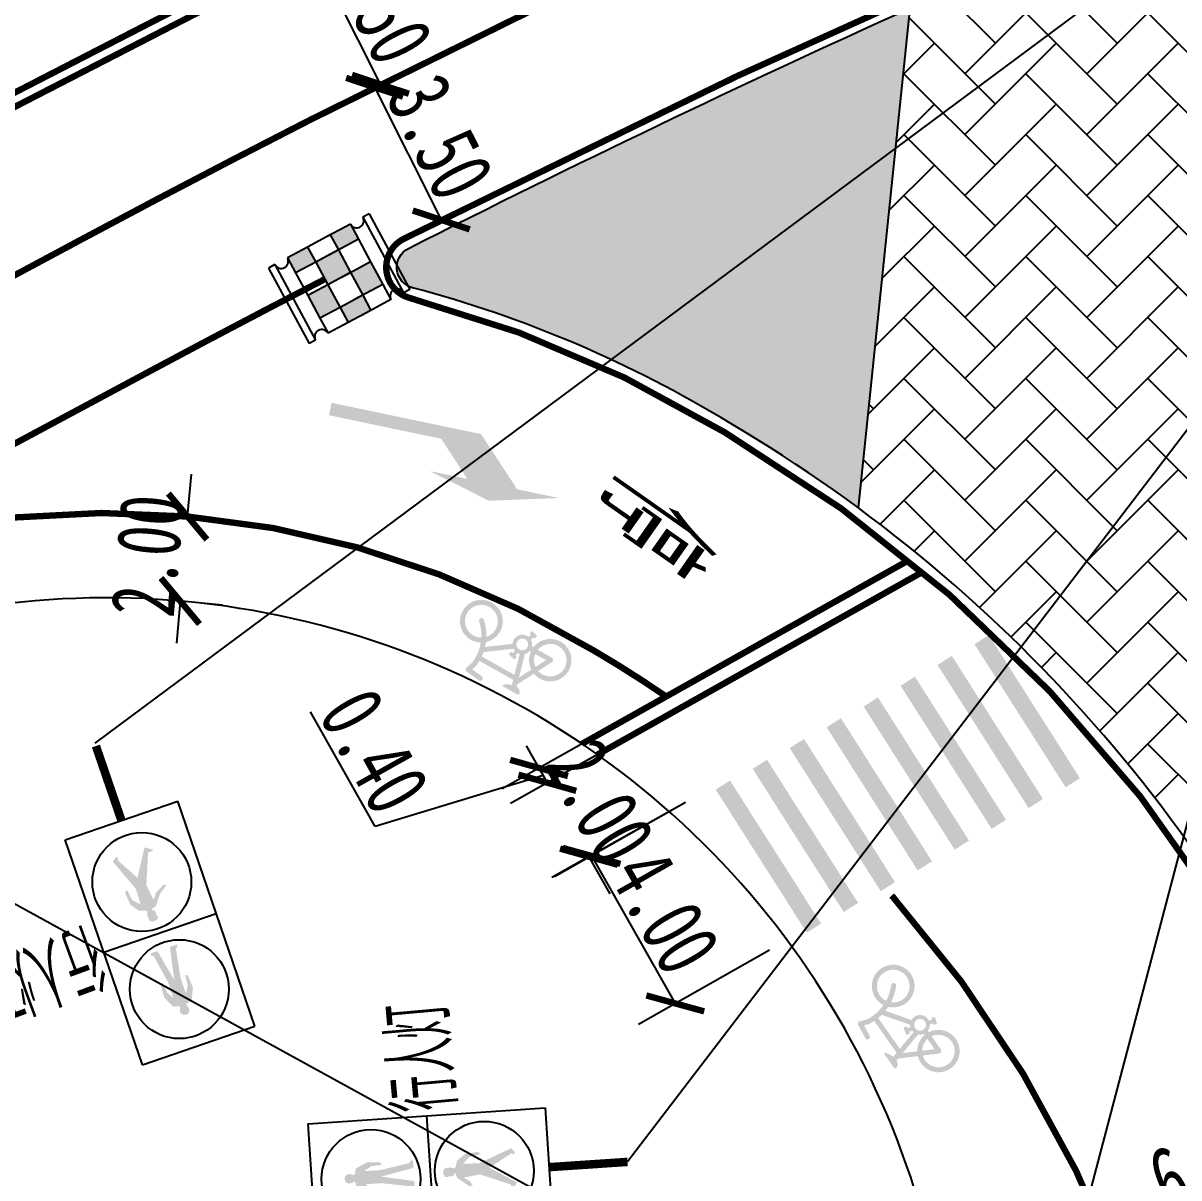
# Model space of a CAD drawing. Extents: x 54765 to 55687, y 61529 to 62330.
# Drawn here: x 55359.39 to 55386.65, y 61796.92 to 61824.15 of the extents above; entities that cross this region are included whole.
import ezdxf

# ---------------------------------------------------------------- set-up
doc = ezdxf.new("R2010")
doc.units = 0
doc.header["$LTSCALE"] = 10
doc.linetypes.add('JTSS01', pattern=[6, 2, -4])
doc.layers.get('0').update_dxf_attribs({"color": 251, "linetype": 'CONTINUOUS', "lineweight": 0})
doc.layers.get('DEFPOINTS').update_dxf_attribs({"linetype": 'CONTINUOUS'})
for name, color, linetype in [('@-交通信号', 7, 'CONTINUOUS'), ('@-交通标志', 7, 'CONTINUOUS'), ('@-设计标注', 7, 'CONTINUOUS'), ('@-路缘石', 7, 'CONTINUOUS'), ('@-路面边线', 7, 'CONTINUOUS'), ('@-隔离岛', 3, 'CONTINUOUS'), ('交通标志', 7, 'CONTINUOUS'), ('红线', 1, 'CONTINUOUS'), ('道路绿化带', 3, 'CONTINUOUS')]:
    doc.layers.add(name, color=color, linetype=linetype)
doc.layers.add('@-道路标线', color=7, linetype='CONTINUOUS', lineweight=0)
doc.styles.add('HT', font='rd.shx', dxfattribs={"bigfont": 'ht.shx'})
doc.styles.get("Standard").update_dxf_attribs({"font": 'simhei.ttf', "width": 0.7, "height": 1.5})
doc.styles.add('STYLE1', font='simhei.ttf', dxfattribs={"width": 0.8})
doc.dimstyles.get("Standard").update_dxf_attribs({"dimtxt": 3, "dimasz": 1, "dimexe": 1, "dimexo": 0.5, "dimgap": 0.1, "dimtad": 1, "dimdsep": 46, "dimtxsty": 'Standard', "dimblk": 'OBLIQUE', "dimcen": 0.09, "dimadec": 0, "dimazin": 1, "dimtfac": 1, "dimtofl": 0, "dimtmove": 0, "dimatfit": 2, "dimfxl": 1, "dimtolj": 1, "dimtzin": 0, "dimarcsym": 0})

# ---------------------------------------------------------------- blocks, each defined once
blk = doc.blocks.new('*U13')
at = {"layer": '@-路面边线'}
h = blk.add_hatch(color=256, dxfattribs=at)
h.dxf.hatch_style = 1
h.paths.add_polyline_path([(-0.1569768007268357, 4.05783753730379), (0.06249514057225276, 0.06386306731135982), (0.46189258757094, 0.08581026144325016), (0.2424206462718517, 4.07978473143568)])
blk = doc.blocks.new('*U14')
at = {"layer": '@-道路标线', "color": 0, "linetype": 'ByBlock', "lineweight": -2, "transparency": 16777216}
for p, rotation in [((55382.18679198095, 61809.80695228495), 209.3321223970595), ((55381.31499721372, 61809.31708099184), 209.3321223970595), ((55380.44320244648, 61808.82720969872), 209.3321223970595), ((55379.57140767924, 61808.3373384056), 209.3321223970595), ((55378.69961291201, 61807.84746711249), 209.3321223970595), ((55377.82781814477, 61807.35759581937), 209.3321223970595), ((55376.95602337754, 61806.86772452625), 209.3321223970595), ((55376.08422861031, 61806.37785323313), 209.3321223970636)]:
    blk.add_blockref('*U13', p, dxfattribs=dict(at, rotation=rotation))
blk = doc.blocks.new('A$C20262908')
at = {"layer": '@-交通信号'}
h = blk.add_hatch(color=256, dxfattribs=at)
h.paths.add_polyline_path([(1.600634182977955, 6.210089854750548), (1.705974536656867, 6.036182656142044), (1.722252771200146, 5.788063367348513), (1.783296591835095, 5.820603752945316), (1.803644825937225, 6.129735790658742), (1.677487626147921, 6.40226023318246), (1.522953392297494, 6.443348794025952), (1.539121309353504, 6.503948328609113), (1.559469543572049, 6.569028828933368), (1.543190867931115, 6.630041577809607), (1.50249528151471, 6.668258827921817), (1.4451141829486, 6.683922750657076), (1.38773308432428, 6.668258827921817), (1.347037497966083, 6.630041577809607), (1.330758822383359, 6.569028828918817), (1.351107056601904, 6.503948328623665), (1.367274973599705, 6.443348794025952), (1.212740739749278, 6.402260233167907), (1.086583539901766, 6.12973579064419), (1.106931774120311, 5.820603752959868), (1.167975594697054, 5.788063367348513), (1.184253829240333, 6.036182656156597), (1.289594182861037, 6.210089854750548), (1.289594182919245, 5.821289854720817), (1.167975594697054, 5.121449854748789), (1.123162375413812, 5.111061243893344), (1.111001332639715, 5.043705771851818), (1.289594182861037, 5.043689854719559), (1.445114183006808, 5.821289854735367), (1.600634182977955, 5.043689854734112), (1.77922703308286, 5.043705771851818), (1.767065990541594, 5.111061243893344), (1.722252771200146, 5.121449854734237), (1.600634182977955, 5.821289854735367)])
h.paths.add_polyline_path([(1.34106393100228, 3.490382939213303), (1.054025306541007, 2.77457599552872), (0.9442910053185188, 2.772835227675385), (0.9251309569808654, 2.74149842619954), (1.09574236231856, 2.633318344771395), (1.483963789942207, 3.257059906376525), (1.792364179098511, 2.70947301101114), (1.763338306744116, 2.676835374310029), (1.766966816445345, 2.651450395249411), (1.810505404311696, 2.633318344756844), (1.908468109148088, 2.713099204396712), (1.603695788711774, 3.492776020968448), (1.618208945437799, 3.873548539457258), (1.770594885165337, 3.713986820206627), (1.810498788719995, 3.449985530372941), (1.875968094391281, 3.490115837266785), (1.846787854970898, 3.801020337486988), (1.705286562268156, 4.004099086261704), (1.534759397211018, 4.062121431095873), (1.527502818906214, 4.105638460605405, 0.2072279350689316), (1.536862318520434, 4.304035340261178, 0.0711061981058181), (1.521611607924568, 4.326142171543324, 0.0975891202728249), (1.505733524973038, 4.337728110942406, 0.0222332267681968), (1.486810258298645, 4.345536458946297, 0.0407986121601978), (1.476032406731974, 4.34846528415801, 0.0459787038497324), (1.447806362877599, 4.351066376824745, 0.0363583218134128), (1.41208339674631, 4.34846528415801, 0.02830864803348), (1.392890011018607, 4.344535183176049, 0.0246906909628924), (1.371488369477446, 4.337728110942406, 0.079384576499933), (1.346410269907209, 4.323510421760147, 0.1243502617140169), (1.335183425340801, 4.308716938496218, 0.0811445592898371), (1.330410815717186, 4.289198379570733, 0.0695555518301039), (1.331837628094945, 4.265841116182854, 0.0047304574096672), (1.333952440822031, 4.255887759267353, 0.0090106909384495), (1.335205918760038, 4.250694593662045, 0.057141586892112), (1.34128549468005, 4.234974404491366, -0.0682413411958788), (1.34609056584304, 4.221683421244961, -0.1243534000053011), (1.345359178900252, 4.201817645167466, 0.0894556629479959), (1.34246246080147, 4.174540697888004, 0.0148189027599731), (1.344483915891031, 4.154845142227713, -0.0224194918720017), (1.346325109654571, 4.133755183167521, 0.0428473774026392), (1.34609056584304, 4.123770511127077, 0.1828745618122536), (1.348471540142782, 4.118494326496147, 0.101618928131842), (1.356975653790867, 4.112891118275002, 0.0299215739039949), (1.400514241773635, 4.103438784644822), (1.400514241773635, 4.058495237710302), (1.29235360311577, 4.032564406326854), (1.221502177009823, 3.939619158991262), (1.110796685970854, 3.793562070917686), (1.070942621037829, 3.758154267357893), (0.8960283421329219, 3.647504982844112), (0.9491668014670722, 3.607671034536907), (1.139280950243119, 3.706733891638577), (1.186076243582647, 3.731598482423577), (1.292353603173977, 3.875442362681496)])
for p, q in [((-5.97242033109e-05, 7.46323644767108), (-5.97242033109e-05, 1.854004647713735)), ((2.804556175717151, 7.46323644767108), (-5.97242033109e-05, 7.46323644767108)), ((2.804556175717151, 7.46323644767108), (2.804556175717151, 1.854004647713735)), ((2.804556175775359, 4.658620547692406), (-5.97242615186e-05, 4.658620547721512)), ((2.804556175717151, 1.854004647713735), (-5.97242033109e-05, 1.854004647713735))]:
    blk.add_line(p, q, dxfattribs=at)
at = {"layer": '@-交通信号', "const_width": 0.2, "flags": 128}
blk.add_lwpolyline([(1.402248225756919, 1.854004647713735), (1.402248225756919, 0)], dxfattribs=at)
at = {"layer": '@-交通信号', "color": 1}
blk.add_circle((1.402248225698712, 6.060928497652638), 1.166399999991831, dxfattribs=at)
at = {"layer": '@-交通信号', "color": 3}
blk.add_circle((1.418040356831625, 3.383721678357686), 1.166399999991831, dxfattribs=at)
blk = doc.blocks.new('人行灯')
at = {"layer": '@-交通信号', "rotation": 335.5426217795846}
blk.add_blockref('A$C20262908', (502933.8473118571, 73806.93248637827), dxfattribs=at)
at = {"layer": '@-交通信号', "style": 'HT', "width": 0.6}
blk.add_text('行人灯', height=1.499999999999999, rotation=336.8116892374417, dxfattribs=at).set_placement((502938.1296336069, 73809.25216818527))
blk = doc.blocks.new('A$C348E0356')
at = {"layer": '交通标志', "lineweight": 15}
h = blk.add_hatch(color=1, dxfattribs=at)
h.paths.add_polyline_path([(3.003229652764275, 1.581825583154568), (2.699315253586973, 2.053429645515278), (2.345612207427619, 1.825493846656171), (2.649526606546714, 1.35388978429546)])
h.paths.add_polyline_path([(1.699794109328649, 2.827652479812969), (2.00370850827312, 2.356048417277634), (2.357411554490681, 2.58398421613674), (2.053497155546209, 3.055588278657522)])
h.paths.add_polyline_path([(2.00370850827312, 2.356048417277634), (1.473153939063194, 2.014144718996249), (1.815057638159487, 1.483590148374786), (2.345612207427619, 1.825493846656171), (2.212649657740256, 2.031820624353712)])
h.paths.add_polyline_path([(2.11897203727858, 1.011986086014075), (1.815057638159487, 1.483590148374786), (1.284503068891353, 1.141686450093402), (1.588417468068655, 0.6700823877326914)])
h.paths.add_polyline_path([(1.169239540060515, 2.485748781531583), (0.6386849708505907, 2.143845083250199), (0.9425993697950616, 1.672241020714864), (1.473153939063194, 2.014144718996249)])
h.paths.add_polyline_path([(0.9425993697950616, 1.672241020714864), (0.5888963236357087, 1.444305221855755), (0.9308000227320008, 0.9137506512342952), (1.284503068891353, 1.141686450093402), (1.151540519262198, 1.348013227790942)])
at = {"layer": '交通标志', "lineweight": 25}
for p, q in [((1.768577406415715, 3.497717086982446), (6.21755607426e-05, 2.358038092701462)), ((1.863550656125879, 3.350340817545656), (1.768577406415715, 3.497717086982446)), ((1.863550656125879, 3.350340817545656), (0.0950354252709076, 2.210661823264671)), ((2.053497155546209, 3.055588278657522), (1.699794109328649, 2.827652479812969)), ((2.357411554490681, 2.58398421613674), (2.053497155546209, 3.055588278657522)), ((1.699794109328649, 2.827652479812969), (1.169239540060515, 2.485748781531583)), ((2.00370850827312, 2.356048417277634), (1.699794109328649, 2.827652479812969)), ((2.357411554490681, 2.58398421613674), (2.00370850827312, 2.356048417277634)), ((2.699315253586973, 2.053429645515278), (2.357411554490681, 2.58398421613674)), ((0.0950354252709076, 2.210661823264671), (6.21755607426e-05, 2.358038092701462)), ((1.169239540060515, 2.485748781531583), (0.6386849708505907, 2.143845083250199)), ((1.473153939063194, 2.014144718996249), (1.169239540060515, 2.485748781531583)), ((2.00370850827312, 2.356048417277634), (1.473153939063194, 2.014144718996249)), ((2.345612207427619, 1.825493846656171), (2.00370850827312, 2.356048417277634)), ((0.6386849708505907, 2.143845083250199), (0.2849819246330298, 1.91590928439109)), ((0.9425993697950616, 1.672241020714864), (0.6386849708505907, 2.143845083250199)), ((1.473153939063194, 2.014144718996249), (0.9425993697950616, 1.672241020714864)), ((1.815057638159487, 1.483590148374786), (1.473153939063194, 2.014144718996249)), ((2.649526606546714, 1.35388978429546), (2.212649657740256, 2.031820624353712)), ((2.699315253586973, 2.053429645515278), (2.345612207427619, 1.825493846656171)), ((3.003229652764275, 1.581825583154568), (2.566352703957818, 2.259756423212819)), ((0.5888963236357087, 1.444305221855755), (0.2849819246330298, 1.91590928439109)), ((2.345612207427619, 1.825493846656171), (1.815057638159487, 1.483590148374786)), ((0.9425993697950616, 1.672241020714864), (0.5888963236357087, 1.444305221855755)), ((0.9308000227320008, 0.9137506512342952), (0.5888963236357087, 1.444305221855755)), ((1.284503068891353, 1.141686450093402), (0.9425993697950616, 1.672241020714864)), ((1.815057638159487, 1.483590148374786), (1.284503068891353, 1.141686450093402)), ((2.11897203727858, 1.011986086014075), (1.68209508853033, 1.689916926072328)), ((3.003229652764275, 1.581825583154568), (2.649526606546714, 1.35388978429546)), ((1.284503068891353, 1.141686450093402), (0.9308000227320008, 0.9137506512342952)), ((1.588417468068655, 0.6700823877326914), (1.151540519262198, 1.348013227790942)), ((3.193176151951773, 1.287073044106364), (1.424660921038593, 0.1473940498253796)), ((3.288149401603732, 1.139696774669572), (1.519634170748758, 1.7780388589e-05)), ((2.649526606546714, 1.35388978429546), (2.11897203727858, 1.011986086014075)), ((3.288149401603732, 1.139696774669572), (3.193176151951773, 1.287073044106364)), ((1.234714421851094, 0.442146588873584), (0.7978374730446376, 1.120077428931835)), ((2.11897203727858, 1.011986086014075), (1.588417468068655, 0.6700823877326914)), ((1.588417468068655, 0.6700823877326914), (1.234714421851094, 0.442146588873584)), ((1.519634170748758, 1.7780388589e-05), (1.424660921038593, 0.1473940498253796))]:
    blk.add_line(p, q, dxfattribs=at)
for centre, major_axis, ratio, start_param, end_param in [((1.958523905836044, 3.202964548094313), (0.0132628393479032, 0.1748249984116091), 0.9999999976595978, 0.648165981041317, 3.789758634631108), ((0.1900086749810725, 2.06328555382788), (-0.1748249984686601, 0.0132628393522313), 0.999999997006934, 2.218962305269292, 5.360554958859085), ((3.098202902416232, 1.434449313717776), (-0.1748249984686601, 0.0132628393522313), 0.999999997006934, -0.9226303483204992, 2.218962305269292), ((1.329687671561259, 0.2947703194367932), (0.0132628393608787, 0.1748249985826468), 0.9999999959073038, 3.789758633994535, 6.931351287584327)]:
    blk.add_ellipse(centre, major_axis=major_axis, ratio=ratio, start_param=start_param, end_param=end_param, dxfattribs=at)
blk = doc.blocks.new('_ArchTick')
at = {"color": 0, "linetype": 'ByBlock', "lineweight": 70, "const_width": 0.15}
blk.add_lwpolyline([(-0.5, -0.5), (0.5, 0.5)], dxfattribs=at)
blk = doc.blocks.new('*D106')
at = {"layer": '@-设计标注', "color": 0, "lineweight": -2, "transparency": 16777216}
for p, q in [((55390.43079875558, 61797.89608499171), (55390.09776013063, 61798.6611251161)), ((55384.99309255135, 61795.34830783744), (55390.49690196296, 61797.74423592013)), ((55384.92698934398, 61795.50015690902), (55384.59395071903, 61796.26519703341))]:
    blk.add_line(p, q, dxfattribs=at)
at = {"layer": 'DEFPOINTS', "color": 0, "transparency": 16777216}
for p in [(55390.49690196296, 61797.74423592013), (55390.63036967174, 61797.43764039372), (55385.12656026014, 61795.04171231104)]:
    blk.add_point(p, dxfattribs=at)
at = {"layer": '@-设计标注', "color": 0, "lineweight": -2, "transparency": 16777216}
for p, rotation in [((55390.49690196296, 61797.74423592013), 23.52454122954522), ((55384.99309255135, 61795.34830783744), 203.5245412295452)]:
    blk.add_blockref('_ArchTick', p, dxfattribs=dict(at, rotation=rotation))
at = {"layer": '@-设计标注', "color": 0, "transparency": 16777216, "insert": (55387.40236314491, 61797.33335428971), "char_height": 1.5, "attachment_point": 5, "rotation": 23.524541229545218}
blk.add_mtext('\\A1;6.00', dxfattribs=at)
blk = doc.blocks.new('*D107')
at = {"layer": '@-设计标注', "color": 0, "lineweight": -2, "transparency": 16777216}
for p, q in [((55374.03279771657, 61807.51924904409), (55370.88257873759, 61805.74910553919)), ((55371.75437350483, 61806.2389768323), (55371.26450221171, 61807.11077159954)), ((55375.01254030281, 61805.77565950961), (55371.86232132383, 61804.00551600472)), ((55372.73411609107, 61804.49538729784), (55373.22398738419, 61803.6235925306))]:
    blk.add_line(p, q, dxfattribs=at)
at = {"layer": 'DEFPOINTS', "color": 0, "transparency": 16777216}
for p in [(55374.46869510019, 61807.76418469065), (55371.75437350483, 61806.2389768323), (55375.44843768643, 61806.02059515618)]:
    blk.add_point(p, dxfattribs=at)
at = {"layer": '@-设计标注', "color": 0, "lineweight": -2, "transparency": 16777216}
for p, rotation in [((55371.75437350483, 61806.2389768323), 299.3321223970802), ((55372.73411609107, 61804.49538729784), 119.3321223970802)]:
    blk.add_blockref('_ArchTick', p, dxfattribs=dict(at, rotation=rotation))
at = {"layer": '@-设计标注', "color": 0, "transparency": 16777216, "insert": (55372.99261693522, 61805.78770079309), "char_height": 1.5, "attachment_point": 5, "rotation": 299.33212239708024}
blk.add_mtext('\\A1;2.00', dxfattribs=at)
blk = doc.blocks.new('*D108')
at = {"layer": '@-设计标注', "color": 0, "lineweight": -2, "transparency": 16777216}
for p, q in [((55375.01364843282, 61805.77369779909), (55371.92577240724, 61804.02023120936)), ((55372.79535091446, 61804.51402592357), (55374.77052977128, 61801.03571189468)), ((55376.98882728965, 61802.29538377021), (55373.90095126406, 61800.54191718048))]:
    blk.add_line(p, q, dxfattribs=at)
at = {"layer": 'DEFPOINTS', "color": 0, "transparency": 16777216}
for p in [(55375.44843768644, 61806.02059515619), (55377.42361654327, 61802.54228112732), (55374.77052977128, 61801.03571189468)]:
    blk.add_point(p, dxfattribs=at)
at = {"layer": '@-设计标注', "color": 0, "lineweight": -2, "transparency": 16777216}
for p, rotation in [((55372.79535091446, 61804.51402592357), 119.590303790512), ((55374.77052977128, 61801.03571189468), 299.590303790512)]:
    blk.add_blockref('_ArchTick', p, dxfattribs=dict(at, rotation=rotation))
at = {"layer": '@-设计标注', "color": 0, "transparency": 16777216, "insert": (55374.52940998277, 61803.19875560762), "char_height": 1.5, "attachment_point": 5, "rotation": 299.590303790512}
blk.add_mtext('\\A1;4.00', dxfattribs=at)
blk = doc.blocks.new('*D109')
at = {"layer": '@-设计标注', "color": 0, "lineweight": -2, "transparency": 16777216}
for p, q in [((55367.6901241875, 61805.20938376478), (55366.17042234445, 61807.91390663256)), ((55372.81178153688, 61807.29196989273), (55370.68663022036, 61806.09782344606)), ((55373.00773005413, 61806.94325198584), (55370.88257873761, 61805.74910553917)), ((55371.75437350484, 61806.2389768323), (55371.55842498759, 61806.58769473919)), ((55371.65639924622, 61806.41333578574), (55367.6901241875, 61805.20938376478))]:
    blk.add_line(p, q, dxfattribs=at)
at = {"layer": 'DEFPOINTS', "color": 0, "transparency": 16777216}
for p in [(55373.2476789205, 61807.53690553929), (55373.44362743775, 61807.1881876324), (55371.55842498759, 61806.58769473919)]:
    blk.add_point(p, dxfattribs=at)
at = {"layer": '@-设计标注', "color": 0, "lineweight": -2, "transparency": 16777216}
for p, rotation in [((55371.55842498759, 61806.58769473919), 119.3321223974662), ((55371.75437350484, 61806.2389768323), 299.3321223974662)]:
    blk.add_blockref('_ArchTick', p, dxfattribs=dict(at, rotation=rotation))
at = {"layer": '@-设计标注', "color": 0, "transparency": 16777216, "insert": (55367.67864540325, 61806.9821639267), "char_height": 1.5, "attachment_point": 5, "rotation": 299.3321223974662}
blk.add_mtext('\\A1;0.40', dxfattribs=at)
blk = doc.blocks.new('*D110')
at = {"layer": '@-设计标注', "color": 0, "lineweight": -2, "transparency": 16777216}
for p, q in [((55363.27161938409, 61812.51606858052), (55363.35888359078, 61813.5122537833)), ((55363.76970077039, 61812.4724374596), (55364.26780458686, 61812.42880437383)), ((55363.09709097071, 61810.52369817498), (55363.00982676402, 61809.52751297221)), ((55363.59517235702, 61810.48006705406), (55364.09327617348, 61810.43643396829))]:
    blk.add_line(p, q, dxfattribs=at)
at = {"layer": 'DEFPOINTS', "color": 0, "transparency": 16777216}
for p in [(55363.271608169, 61812.51606956295), (55363.09707975563, 61810.52369915741), (55363.09709097071, 61810.52369817498)]:
    blk.add_point(p, dxfattribs=at)
at = {"layer": '@-设计标注', "color": 0, "lineweight": -2, "transparency": 16777216}
for p, rotation in [((55363.27161938409, 61812.51606858052), 264.9937617056716), ((55363.09709097071, 61810.52369817498), 84.99376170567159)]:
    blk.add_blockref('_ArchTick', p, dxfattribs=dict(at, rotation=rotation))
at = {"layer": '@-设计标注', "color": 0, "transparency": 16777216, "insert": (55362.32920293591, 61811.59479332598), "char_height": 1.5, "attachment_point": 5, "rotation": 84.99376170567159}
blk.add_mtext('\\A1;2.00', dxfattribs=at)
blk = doc.blocks.new('*D111')
at = {"layer": '@-设计标注', "color": 0, "lineweight": -2, "transparency": 16777216}
for p, q in [((55367.23258630963, 61822.4127106623), (55366.78581945137, 61822.18821261247)), ((55367.67935316786, 61822.63720871212), (55369.25083951662, 61819.50984070441)), ((55369.69760637487, 61819.73433875423), (55370.14437323311, 61819.95883680405))]:
    blk.add_line(p, q, dxfattribs=at)
at = {"layer": 'DEFPOINTS', "color": 0, "transparency": 16777216}
for p in [(55367.67935316787, 61822.63720871213), (55369.25083951662, 61819.50984070441), (55369.25083951662, 61819.50984070441)]:
    blk.add_point(p, dxfattribs=at)
at = {"layer": '@-设计标注', "color": 0, "lineweight": -2, "transparency": 16777216}
for p, rotation in [((55367.67935316786, 61822.63720871212), 116.6792929709854), ((55369.25083951662, 61819.50984070441), 296.6792929709854)]:
    blk.add_blockref('_ArchTick', p, dxfattribs=dict(at, rotation=rotation))
at = {"layer": '@-设计标注', "color": 0, "transparency": 16777216, "insert": (55369.23212977977, 61821.45895506796), "char_height": 1.5, "attachment_point": 5, "rotation": 296.6792929709854}
blk.add_mtext('\\A1;3.50', dxfattribs=at)
blk = doc.blocks.new('*D112')
at = {"layer": '@-设计标注', "color": 0, "lineweight": -2, "transparency": 16777216}
for p, q in [((55366.55463367736, 61825.98907476965), (55367.1406814303, 61826.28356075313)), ((55367.81863406258, 61822.70719664579), (55366.24714771382, 61825.83456465349)), ((55368.12612002611, 61822.86170676195), (55368.71216777906, 61823.15619274543))]:
    blk.add_line(p, q, dxfattribs=at)
at = {"layer": 'DEFPOINTS', "color": 0, "transparency": 16777216}
for p in [(55366.1078668191, 61825.76457671981), (55366.24714771382, 61825.83456465349), (55367.67935316786, 61822.63720871211)]:
    blk.add_point(p, dxfattribs=at)
at = {"layer": '@-设计标注', "color": 0, "lineweight": -2, "transparency": 16777216}
for p, rotation in [((55366.24714771382, 61825.83456465349), 116.6792929709859), ((55367.81863406258, 61822.70719664579), 296.6792929709859)]:
    blk.add_blockref('_ArchTick', p, dxfattribs=dict(at, rotation=rotation))
at = {"layer": '@-设计标注', "color": 0, "transparency": 16777216, "insert": (55367.79992432572, 61824.65631100934), "char_height": 1.5, "attachment_point": 5, "rotation": 296.6792929709859}
blk.add_mtext('\\A1;3.50', dxfattribs=at)

msp = doc.modelspace()

# ---------------------------------------------------------------- hatches: boundary and pattern name
at = {"layer": '@-道路标线', "linetype": 'Continuous'}
msp.add_hatch(color=7, dxfattribs=at).paths.add_polyline_path([(55366.63686917567, 61815.05072805924), (55366.60612358341, 61814.90391280883), (55369.2487975528, 61814.35049227538), (55369.86783558482, 61813.40350130525), (55368.98694428067, 61813.5879748188), (55370.37310824542, 61812.88901170649), (55372.02112549992, 61812.95256605484), (55371.04235736771, 61813.1575366255), (55370.19118005258, 61814.45964921545), (55366.66761474698, 61815.19754325911)])
at = {"layer": '@-道路标线'}
h = msp.add_hatch(color=7, dxfattribs=at)
edge = h.paths.add_edge_path()
edge.add_line((55371.04359065381, 61808.55858740126), (55371.02945040106, 61808.50195206633))
edge.add_ellipse((55370.80802589411, 61808.10263720756), major_axis=(-0.3558846991995711, -0.2860521471280505), ratio=0.9999805706952836, start_angle=200.1195756284293, end_angle=202.1999952957983, ccw=False)
edge.add_ellipse((55370.95347643308, 61808.37348126556), major_axis=(-0.09418005173904274, 0.1171717804612227), ratio=0.9999999506772708, start_angle=219.8589830386828, end_angle=284.2785924977287, ccw=False)
edge.add_ellipse((55371.06195624645, 61808.36180007734), major_axis=(-0.02683342123298159, 0.03338413691305108), ratio=0.9999998303205472, start_angle=113.18325781182659, end_angle=206.501347011118, ccw=False)
edge.add_line((55371.0418314689, 61808.32399100284), (55370.6959845492, 61808.51771006359))
edge.add_ellipse((55370.73746740762, 61808.51388668863), major_axis=(-0.02609869495011591, 0.03247004539233744), ratio=0.9999998508462595, start_angle=310.81329457208363, end_angle=405.9425271505703, ccw=False)
edge.add_ellipse((55370.80802589411, 61808.10263720756), major_axis=(-0.2860531071772222, 0.3558858936209875), ratio=0.999999995276094, start_angle=307.0992444217952, end_angle=329.14455822133897, ccw=False)
edge.add_line((55370.91933108903, 61808.54546034052), (55370.94942514477, 61808.66599473132))
edge.add_line((55370.9494251443, 61808.66599473164), (55370.15004482128, 61809.11375122269))
edge.add_ellipse((55369.13684486107, 61809.71614321093), major_axis=(-0.9187534568416947, -0.7384734426683159), ratio=0.9999997747193812, start_angle=102.93400800517048, end_angle=110.4751074252666, ccw=False)
edge.add_line((55370.06222528852, 61808.98599163069), (55369.97888772187, 61808.91535920044))
edge.add_line((55369.9788877211, 61808.91535920095), (55370.20556877414, 61808.74988788528))
edge.add_ellipse((55370.17096558944, 61808.70248458347), major_axis=(-0.04574435950367307, -0.03676829120345304), ratio=0.9999999969862579, start_angle=15.0799806736444, end_angle=195.0799806736443, ccw=False)
edge.add_line((55370.13636240347, 61808.65508128137), (55369.85434690344, 61808.86094531109))
edge.add_ellipse((55369.88405789572, 61808.9119197859), major_axis=(-0.04598732612416977, -0.03696358232900537), ratio=0.9999999565071804, start_angle=-94.40099306387123, end_angle=20.972252427922285, ccw=False)
edge.add_line((55369.85073220408, 61808.9606079627), (55369.9771235458, 61809.06773045891))
edge.add_ellipse((55369.13684486107, 61809.71614321093), major_axis=(-0.6649366793859164, 0.8272645128025802), ratio=0.9999999809832021, start_angle=193.5523853715453, end_angle=221.8935450160579)
edge.add_ellipse((55370.19739985676, 61810.04835441486), major_axis=(-0.3158616512539637, 0.3929714559872767), ratio=0.9999999808311439, start_angle=-98.18991527179861, end_angle=139.7104712913849, ccw=False)
edge.add_ellipse((55370.19739985676, 61810.04835441486), major_axis=(-0.3158616503302697, 0.3929714548380852), ratio=0.9999999833191034, start_angle=153.487581228541, end_angle=261.8100847081013, ccw=False)
edge.add_ellipse((55369.13684486107, 61809.71614321093), major_axis=(-0.7384733098114511, 0.9187532915511143), ratio=0.9999999987140331, start_angle=217.7231741279261, end_angle=223.3859971820988, ccw=False)
edge.add_line((55370.28309600131, 61809.44126399803), (55370.93256529224, 61809.5141233465))
edge.add_ellipse((55371.16332959791, 61809.49989866049), major_axis=(-0.1448456449660096, 0.1802061243260682), ratio=0.9999999485642296, start_angle=280.9424230675123, end_angle=407.6811191826454, ccw=False)
edge.add_line((55371.31276432685, 61809.67631794559), (55371.36405780024, 61809.72794646656))
edge.add_line((55371.36405779839, 61809.72794646777), (55371.33380684805, 61809.76016840407))
edge.add_line((55371.3338068482, 61809.76016840285), (55371.39627877359, 61809.8188189779))
edge.add_line((55371.39627877407, 61809.81881897757), (55371.51342524475, 61809.6940398932))
edge.add_line((55371.51342524475, 61809.69403989319), (55371.45095332008, 61809.63538931879))
edge.add_line((55371.45095331987, 61809.63538931894), (55371.42274389861, 61809.66543670616))
edge.add_line((55371.42274389974, 61809.66543670766), (55371.36699671789, 61809.60932538983))
edge.add_ellipse((55371.16332959791, 61809.49989866049), major_axis=(-0.1802061171489919, -0.1448456391972364), ratio=0.9999998710940378, start_angle=156.077858777343, end_angle=169.4568067655877, ccw=False)
edge.add_line((55371.3867896877, 61809.55922902809), (55371.39271026695, 61809.5288644069))
edge.add_ellipse((55371.16332959791, 61809.49989866049), major_axis=(-0.1448456434823129, 0.1802061224801635), ratio=0.99999997824153, start_angle=219.2364363992578, end_angle=238.4055656186149, ccw=False)
edge.add_line((55371.38950302359, 61809.45193942988), (55371.42416911587, 61809.43252192854))
edge.add_ellipse((55371.8228360991, 61809.12957507215), major_axis=(-0.390269933530666, -0.313690228034684), ratio=0.999999957172602, start_angle=251.5529690226818, end_angle=283.97727336007733, ccw=False)
edge.add_line((55371.64875661912, 61809.59905190254), (55371.76895416411, 61809.62737913648))
edge.add_ellipse((55371.8228360991, 61809.12957507215), major_axis=(-0.3136902145267484, 0.3902699167251015), ratio=0.9999999765459381, start_angle=90.72597712170881, end_angle=327.3860601384187, ccw=False)
edge.add_line((55371.43657208521, 61808.81096518836), (55371.04359065156, 61808.55858739828))
edge = h.paths.add_edge_path(flags=16)
edge.add_line((55370.97889433596, 61808.78402639387), (55371.10197263964, 61809.27698650419))
edge.add_ellipse((55371.16332959791, 61809.49989866049), major_axis=(-0.1448458467244795, 0.1802063753388751), ratio=0.9999989921065656, start_angle=113.33312174311399, end_angle=125.81877227170509, ccw=False)
edge.add_line((55371.05523118415, 61809.29552342348), (55370.99930032023, 61809.23922722487))
edge.add_line((55370.9993003194, 61809.23922722317), (55371.03449541357, 61809.20656012687))
edge.add_line((55371.03449541298, 61809.20656012726), (55370.97620161053, 61809.14375516013))
edge.add_line((55370.97620161121, 61809.14375515968), (55370.84083527825, 61809.26939837536))
edge.add_line((55370.84083527805, 61809.26939837547), (55370.89912908185, 61809.33220334507))
edge.add_line((55370.89912908208, 61809.33220334604), (55370.93645907445, 61809.29755470039))
edge.add_line((55370.93645907445, 61809.29755470039), (55370.9878869571, 61809.34931850849))
edge.add_ellipse((55371.16332959791, 61809.49989866049), major_axis=(-0.1802061169775684, -0.1448456390594502), ratio=0.9999996316774112, start_angle=-12.801403836924408, end_angle=1.8475263374838278, ccw=False)
edge.add_line((55370.95550890938, 61809.39858199886), (55370.24670062215, 61809.31906582317))
edge.add_ellipse((55369.13684486107, 61809.71614321093), major_axis=(-0.7384732546162399, 0.9187532228813585), ratio=0.9999999651228509, start_angle=206.1845881327514, end_angle=211.5225778991242, ccw=False)
edge.add_line((55370.20494702031, 61809.21753711156), (55370.97889433722, 61808.78402639303))
edge = h.paths.add_edge_path(flags=16)
edge.add_line((55371.08363755292, 61808.7189854889), (55371.37481836134, 61808.90598559494))
edge.add_ellipse((55371.8228360991, 61809.12957507215), major_axis=(-0.3136902165228322, 0.3902699192084793), ratio=0.9999999682488206, start_angle=387.44292668244736, end_angle=437.7305866839091, ccw=False)
edge.add_line((55371.36458366029, 61809.33135927658), (55371.33672393472, 61809.34696432688))
edge.add_ellipse((55371.16332959791, 61809.49989866049), major_axis=(-0.1802061418717426, -0.1448456590688297), ratio=0.9999998818253548, start_angle=66.12125378608778, end_angle=99.79606636223912, ccw=False)
edge.add_line((55371.22282917355, 61809.27648356002), (55371.08363755253, 61808.71898548915))
edge = h.paths.add_edge_path(flags=16)
edge.add_line((55371.30216279259, 61809.51743024981), (55371.2985793491, 61809.53580850988))
edge.add_ellipse((55371.16332959791, 61809.49989866049), major_axis=(-0.1376515281625305, -0.02518074589025377), ratio=0.9999982862807512, start_angle=184.5028513073123, end_angle=536.8305418411982)
edge = h.paths.add_edge_path(flags=16)
edge.add_ellipse((55370.19739985676, 61810.04835441486), major_axis=(-0.2423250677951399, 0.3014827356712133), ratio=0.9999999827594351, start_angle=158.9141864051265, end_angle=261.729474163011)
edge.add_ellipse((55370.19739985676, 61810.04835441486), major_axis=(-0.2423250705332324, 0.3014827390777431), ratio=0.9999999726421697, start_angle=261.7294742455286, end_angle=501.1211886144014)
edge.add_ellipse((55369.13684486107, 61809.71614321093), major_axis=(-0.6649366827118683, 0.8272645169404816), ratio=0.9999999693913519, start_angle=228.2603932092995, end_angle=249.2839976678984)
edge.add_ellipse((55370.20176387322, 61810.06324839439), major_axis=(-0.03676934182046011, 0.04574566660282023), ratio=0.9999984609880854, start_angle=249.7117148502653, end_angle=428.8563375229205, ccw=False)
edge.add_ellipse((55369.13684486107, 61809.71614321093), major_axis=(-0.7384732684936277, 0.918753240146568), ratio=0.9999999672635289, start_angle=229.4454243372494, end_angle=249.28399770017649, ccw=False)
edge = h.paths.add_edge_path(flags=16)
edge.add_line((55371.47434198963, 61808.96990096755), (55371.7238378102, 61809.13013043193))
edge.add_line((55371.72383781022, 61809.13013043191), (55371.46760946531, 61809.27365147929))
edge.add_ellipse((55371.8228360991, 61809.12957507215), major_axis=(-0.2401536307654022, 0.2987811960326622), ratio=0.9999999719880538, start_angle=29.13147224983823, end_angle=75.82490958884358)
edge = h.paths.add_edge_path(flags=16)
edge.add_ellipse((55371.8228360991, 61809.12957507215), major_axis=(-0.2401536345845112, 0.2987812007841126), ratio=0.9999999542659418, start_angle=92.82568757028405, end_angle=327.3860593604895)
edge.add_line((55371.78158539569, 61809.51068181411), (55371.68956506431, 61809.48899515885))
edge.add_ellipse((55371.8228360991, 61809.12957507215), major_axis=(-0.2401536335452293, 0.2987811994911154), ratio=0.9999999059556514, start_angle=341.5529669549778, end_angle=371.5106501264239)
edge.add_line((55371.52789071731, 61809.37442440286), (55371.84779624877, 61809.19523588062))
edge.add_ellipse((55371.82070817921, 61809.13545945322), major_axis=(-0.05115216977828124, -0.04111496793271957), ratio=0.9999999181052606, start_angle=79.8263932664151, end_angle=206.8305000872452, ccw=False)
edge.add_line((55371.85214161903, 61809.07784935717), (55371.53625717883, 61808.87498425938))
h = msp.add_hatch(color=7, dxfattribs=at)
edge = h.paths.add_edge_path()
edge.add_line((55380.02562346261, 61799.73593386644), (55379.98832056441, 61799.69103395891))
edge.add_ellipse((55379.61562755673, 61799.4272516799), major_axis=(-0.4447309721641222, -0.1034123416178729), ratio=0.9999805706952836, start_angle=200.1195756284293, end_angle=202.1999952957983, ccw=False)
edge.add_ellipse((55379.86414776782, 61799.60822147768), major_axis=(-0.03404756713700531, 0.1464236027902361), ratio=0.9999999506772708, start_angle=219.8589830386828, end_angle=284.2785924977287, ccw=False)
edge.add_ellipse((55379.95682948159, 61799.55065047804), major_axis=(-0.009700703005313165, 0.04171845459384463), ratio=0.9999998303205472, start_angle=113.18325781182659, end_angle=206.501347011118, ccw=False)
edge.add_line((55379.92229868612, 61799.52530966213), (55379.69467933264, 61799.8498502548))
edge.add_ellipse((55379.73040005784, 61799.82841487447), major_axis=(-0.00943508792036392, 0.04057616100390304), ratio=0.9999998508462595, start_angle=310.81329457208363, end_angle=405.9425271505703, ccw=False)
edge.add_ellipse((55379.61562755673, 61799.4272516799), major_axis=(-0.1034126886907192, 0.4447324647716968), ratio=0.999999995276094, start_angle=307.0992444217952, end_angle=329.14455822133897, ccw=False)
edge.add_line((55379.90796430469, 61799.77799431958), (55379.98735435813, 61799.8735527361))
edge.add_line((55379.98735435784, 61799.87355273659), (55379.46124172569, 61800.62368624098))
edge.add_ellipse((55378.80952546004, 61801.60588590294), major_axis=(-1.148119373941456, -0.2669697420406249), ratio=0.9999997747193812, start_angle=102.93400800517048, end_angle=110.4751074252666, ccw=False)
edge.add_line((55379.32670371549, 61800.54665178448), (55379.22097913308, 61800.51914900478))
edge.add_line((55379.2209791326, 61800.51914900559), (55379.35347249485, 61800.27174131557))
edge.add_ellipse((55379.30173486213, 61800.24403444321), major_axis=(-0.0571643948696015, -0.0132923144566883), ratio=0.9999999969862579, start_angle=15.0799806736444, end_angle=195.0799806736443, ccw=False)
edge.add_line((55379.24999722815, 61800.21632757116), (55379.08516129835, 61800.5241292236))
edge.add_ellipse((55379.13403948106, 61800.55717560611), major_axis=(-0.0574680178732877, -0.01336291526424497), ratio=0.9999999565071804, start_angle=-94.40099306387123, end_angle=20.972252427922285, ccw=False)
edge.add_line((55379.12512585326, 61800.61549959365), (55379.28546977253, 61800.65721083928))
edge.add_ellipse((55378.80952546004, 61801.60588590294), major_axis=(-0.2403850477379177, 1.03379030299152), ratio=0.9999999809832021, start_angle=193.5523853715453, end_angle=221.8935450160579)
edge.add_ellipse((55379.90922997705, 61801.44528964462), major_axis=(-0.1141889453073687, 0.4910764021241822), ratio=0.9999999808311439, start_angle=-98.18991527179861, end_angle=139.7104712913849, ccw=False)
edge.add_ellipse((55379.90922997705, 61801.44528964462), major_axis=(-0.114188944973439, 0.4910764006880963), ratio=0.9999999833191034, start_angle=153.487581228541, end_angle=261.8100847081013, ccw=False)
edge.add_ellipse((55378.80952546004, 61801.60588590294), major_axis=(-0.2669696940107826, 1.148119167386241), ratio=0.9999999987140331, start_angle=217.7231741279261, end_angle=223.3859971820988, ccw=False)
edge.add_line((55379.7231653379, 61800.86109570981), (55380.33997843293, 61800.64508540839))
edge.add_ellipse((55380.54174363263, 61800.53219027715), major_axis=(-0.05236397443428689, 0.2251944099920932), ratio=0.9999999485642296, start_angle=280.9424230675123, end_angle=407.6811191826454, ccw=False)
edge.add_line((55380.75290378494, 61800.62634914526), (55380.82151288047, 61800.65062498921))
edge.add_line((55380.82151287933, 61800.6506249911), (55380.80822873034, 61800.69277833689))
edge.add_line((55380.80822872995, 61800.69277833574), (55380.88995568267, 61800.71853365781))
edge.add_line((55380.88995568297, 61800.71853365729), (55380.94139840634, 61800.55529529874))
edge.add_line((55380.94139840634, 61800.55529529875), (55380.85967145455, 61800.52953997696))
edge.add_line((55380.85967145443, 61800.52953997717), (55380.84728380319, 61800.56884853888))
edge.add_line((55380.84728380484, 61800.56884853974), (55380.77271752177, 61800.54246487619))
edge.add_ellipse((55380.54174363263, 61800.53219027715), major_axis=(-0.2251944010232668, -0.05236397234878481), ratio=0.9999998710940378, start_angle=156.077858777343, end_angle=169.4568067655877, ccw=False)
edge.add_line((55380.76882655657, 61800.48874088246), (55380.76099288485, 61800.45881268394))
edge.add_ellipse((55380.54174363263, 61800.53219027715), major_axis=(-0.05236397389790732, 0.2251944076853603), ratio=0.99999997824153, start_angle=219.2364363992578, end_angle=238.4055656186149, ccw=False)
edge.add_line((55380.72474216271, 61800.39088902355), (55380.74755767149, 61800.35835857824))
edge.add_ellipse((55380.97540160493, 61799.91248942332), major_axis=(-0.4877004471838493, -0.1134039417267149), ratio=0.999999957172602, start_angle=251.5529690226818, end_angle=283.97727336007733, ccw=False)
edge.add_line((55381.02214673507, 61800.41101429978), (55381.14273774256, 61800.38441183903))
edge.add_ellipse((55380.97540160493, 61799.91248942332), major_axis=(-0.1134039368433845, 0.4877004261827919), ratio=0.9999999765459381, start_angle=90.72597712170881, end_angle=327.3860601384187, ccw=False)
edge.add_line((55380.48917720715, 61799.79291525608), (55380.02562345929, 61799.73593386474))
edge = h.paths.add_edge_path(flags=16)
edge.add_line((55380.06509598485, 61799.96712701712), (55380.38978447112, 61800.35794068895))
edge.add_ellipse((55380.54174363263, 61800.53219027715), major_axis=(-0.05236404737314097, 0.2251947236700061), ratio=0.9999989921065656, start_angle=113.33312174311399, end_angle=125.81877227170509, ccw=False)
edge.add_line((55380.35570635796, 61800.39491450728), (55380.28089438601, 61800.36844391285))
edge.add_line((55380.28089438451, 61800.36844391168), (55380.29844048274, 61800.32374527332))
edge.add_line((55380.29844048239, 61800.32374527393), (55380.21867662493, 61800.29243459932))
edge.add_line((55380.21867662535, 61800.29243459862), (55380.15119133714, 61800.46435317709))
edge.add_line((55380.15119133701, 61800.46435317729), (55380.23095519675, 61800.49566385353))
edge.add_line((55380.23095519738, 61800.49566385429), (55380.24956562522, 61800.44825384532))
edge.add_line((55380.24956562522, 61800.44825384533), (55380.31835450378, 61800.47259330156))
edge.add_ellipse((55380.54174363263, 61800.53219027715), major_axis=(-0.2251944008090476, -0.05236397229897302), ratio=0.9999996316774112, start_angle=-12.801403836924408, end_angle=1.8475263374838278, ccw=False)
edge.add_line((55380.31054426851, 61800.53102471161), (55379.63737581948, 61800.76677086635))
edge.add_ellipse((55378.80952546004, 61801.60588590294), major_axis=(-0.2669696740568474, 1.148119081573147), ratio=0.9999999651228509, start_angle=206.1845881327514, end_angle=211.5225778991242, ccw=False)
edge.add_line((55379.55572210329, 61800.69339434983), (55380.06509598563, 61799.96712701583))
edge = h.paths.add_edge_path(flags=16)
edge.add_line((55380.13126976243, 61799.86309581037), (55380.4747413462, 61799.90531635036))
edge.add_ellipse((55380.97540160493, 61799.91248942332), major_axis=(-0.1134039375650003, 0.4877004292861427), ratio=0.9999999682488206, start_angle=387.44292668244736, end_angle=437.7305866839091, ccw=False)
edge.add_line((55380.64999500877, 61800.29304521425), (55380.63165911239, 61800.31918860361))
edge.add_ellipse((55380.54174363263, 61800.53219027715), major_axis=(-0.2251944319180285, -0.0523639795326778), ratio=0.9999998818253548, start_angle=66.12125378608778, end_angle=99.79606636223912, ccw=False)
edge.add_line((55380.49846621668, 61800.30507450958), (55380.13126976219, 61799.86309581078))
edge = h.paths.add_edge_path(flags=16)
edge.add_line((55380.67444476432, 61800.48777831686), (55380.6791861142, 61800.50589243048))
edge.add_ellipse((55380.54174363263, 61800.53219027715), major_axis=(-0.1349536525878876, 0.03700709151307613), ratio=0.9999982862807512, start_angle=184.5028513073123, end_angle=536.8305418411982)
edge = h.paths.add_edge_path(flags=16)
edge.add_ellipse((55379.90922997705, 61801.44528964462), major_axis=(-0.08760431601370726, 0.3767476107495418), ratio=0.9999999827594351, start_angle=158.9141864051265, end_angle=261.729474163011)
edge.add_ellipse((55379.90922997705, 61801.44528964462), major_axis=(-0.08760431700357077, 0.3767476150065085), ratio=0.9999999726421697, start_angle=261.7294742455286, end_angle=501.1211886144014)
edge.add_ellipse((55378.80952546004, 61801.60588590294), major_axis=(-0.2403850489403018, 1.033790308162444), ratio=0.9999999693913519, start_angle=228.2603932092995, end_angle=249.2839976678984)
edge.add_ellipse((55379.91962146184, 61801.45681753731), major_axis=(-0.01329269427122886, 0.0571660282847939), ratio=0.9999984609880854, start_angle=249.7117148502653, end_angle=428.8563375229205, ccw=False)
edge.add_ellipse((55378.80952546004, 61801.60588590294), major_axis=(-0.2669696790737407, 1.148119103148599), ratio=0.9999999672635289, start_angle=229.4454243372494, end_angle=249.28399770017649, ccw=False)
edge = h.paths.add_edge_path(flags=16)
edge.add_line((55380.59213760858, 61799.91974704753), (55380.88643833921, 61799.95592336143))
edge.add_line((55380.88643833922, 61799.95592336143), (55380.7178015007, 61800.19636643675))
edge.add_ellipse((55380.97540160493, 61799.91248942332), major_axis=(-0.08681930744035647, 0.3733716343378138), ratio=0.9999999719880538, start_angle=29.13147224983823, end_angle=75.82490958884358)
edge = h.paths.add_edge_path(flags=16)
edge.add_ellipse((55380.97540160493, 61799.91248942332), major_axis=(-0.0868193088210242, 0.373371640275459), ratio=0.9999999542659418, start_angle=92.82568757028405, end_angle=327.3860593604895)
edge.add_line((55381.10351010301, 61800.27378180082), (55381.01118854169, 61800.29414799143))
edge.add_ellipse((55380.97540160493, 61799.91248942332), major_axis=(-0.08681930844530758, 0.3733716386596666), ratio=0.9999999059556514, start_angle=341.5529669549778, end_angle=371.5106501264239)
edge.add_line((55380.81582210557, 61800.26102687666), (55381.02636811991, 61799.96082952256))
edge.add_ellipse((55380.9760361411, 61799.91871448138), major_axis=(-0.06392225977954229, -0.01486370632821356), ratio=0.9999999181052606, start_angle=79.8263932664151, end_angle=206.8305000872452, ccw=False)
edge.add_line((55380.97937546993, 61799.85317187545), (55380.60676393253, 61799.80736936829))
at = {"layer": '@-隔离岛'}
h = msp.add_hatch(dxfattribs=at)
h.set_pattern_fill('GRASS', color=256, scale=0.02, angle=-1.6576033e-09)
h.set_pattern_definition([(90, (0, 0), (-0.3592102447896078, 0.3592102448103922), [0.09525, -0.6231704896]), (44.9999999983424, (0, 0), (-0.3592102448323739, 0.3592102448531583), [0.09525, -0.41275]), (134.9999999983424, (0, 0), (-0.3592102448531583, -0.3592102448323739), [0.09525, -0.41275])])
h.paths.add_polyline_path([(55444.10514285997, 61840.38388635428, 0.7139306444461481), (55443.61274803677, 61841.19139630612), (55440.88785769969, 61840.59119495803), (55441.15597058686, 61836.38073565691, -0.02876485605294558)])
h.paths.add_polyline_path([(55435.23547748455, 61824.37676162309), (55430.0528191985, 61824.85185737841), (55429.98375845196, 61812.48155847184, 0.8710428831003636), (55430.96416244819, 61812.34018676951, -0.03008971087652942)])
h.paths.add_polyline_path([(55442.78893150797, 61865.20696596892), (55441.02336005426, 61859.18158453481), (55448.5185854714, 61860.69430665345, 0.7164260041423018), (55448.6397499325, 61861.63338278389, -0.04629742195586664)])
h.paths.add_polyline_path([(55430.42084586166, 61881.42664972704, 0.8285064616931237), (55429.45522602546, 61881.2449800717), (55429.44424390991, 61870.94788756531), (55435.30254092203, 61872.66920678309, -0.06787291976551854)])
h.paths.add_polyline_path([(55387.15296973826, 61846.50658997761, -0.01682260308834378), (55385.10960400281, 61843.6673224002, 0.7663081273139865), (55385.69416682661, 61842.89878093391), (55387.97490389748, 61843.77727763189)])
h.paths.add_polyline_path([(55394.6827460511, 61860.18576641726, 0.8629105261833853), (55393.7043296206, 61860.33161811279, -0.02035316220079489), (55392.31070561335, 61856.33597833815), (55394.67798064442, 61855.85544468054)])
h.paths.add_polyline_path([(55380.29802366403, 61824.50053930139, 0.01119870181116262), (55368.47824879449, 61818.83995125689, 0.6892699878488552), (55368.57638994783, 61817.91057431256, -0.07243047048160253), (55376.06535742449, 61814.71583220279, -0.02570269051202193), (55379.08644983965, 61812.7203629526)])
h.paths.add_polyline_path([(55393.95172697181, 61806.84373141722), (55386.92239806412, 61804.7408003946, -0.05838258533084271), (55390.85681724678, 61797.54454814595, -0.04415140295333281), (55392.90014160256, 61792.84565164307, 0.8483191313043364), (55393.87444547039, 61793.00106408539)])
h = msp.add_hatch(dxfattribs=at)
h.set_pattern_fill('AR-HBONE', color=30, scale=0.01, angle=-1.6576033e-09, style=0)
h.set_pattern_definition([(44.9999999983424, (0, 0), (4.156886443366873e-11, 1.436840979371065), [3.048, -1.016]), (134.9999999983424, (0.7184200000207843, 0.7184199999792156), (4.156886443366873e-11, 1.436840979371065), [3.048, -1.016])])
h.paths.add_polyline_path([(55394.07239679051, 61828.45811683485, 0.5320472370406927), (55392.35941244733, 61829.62618419688, 0.01119870181118014), (55380.29802366403, 61824.50053930139), (55379.08644983965, 61812.7203629526, -0.07984631107610393), (55386.92239806412, 61804.7408003946), (55393.95172697181, 61806.84373141722)])
h.paths.add_polyline_path([(55441.15597058686, 61836.38073565691), (55440.88785769969, 61840.59119495803), (55431.10297324162, 61838.43591525276, 0.3504799632391637), (55430.12187994504, 61837.22215628499), (55430.0528191985, 61824.85185737841), (55435.23547748455, 61824.37676162309, -0.01114569056572575), (55437.18097882807, 61828.69321170265, -0.05015123629595979)])
h.paths.add_polyline_path([(55442.78893150797, 61865.20696596892, -0.0715934756689752), (55435.30254092203, 61872.66920678309), (55429.44424390991, 61870.94788756531), (55429.43083005989, 61858.37074302078, 0.4741481752471091), (55430.92812402084, 61857.144115881), (55441.02336005426, 61859.18158453481)])
h.paths.add_polyline_path([(55394.67798064442, 61855.85544468054), (55392.31070561335, 61856.33597833815, -0.05352022475963503), (55387.15296973826, 61846.50658997761), (55387.97490389748, 61843.77727763189), (55393.86776830686, 61846.04709732808, 0.3098922190945812), (55394.66846895876, 61847.21218252694)])

# ---------------------------------------------------------------- linework, layer by layer
at = {"layer": '@-交通信号', "linetype": 'Continuous'}
for p, q in [((55393.12833704555, 61829.16112038805), (55383.93012089367, 61794.2605375128)), ((55387.84912998372, 61827.06458954834), (55361.08488532146, 61807.17471636282)), ((55393.58772328298, 61823.39166500077), (55373.64294865765, 61797.29914630781))]:
    msp.add_line(p, q, dxfattribs=at)
at = {"layer": '@-路缘石'}
msp.add_arc((55361.35179562181, 61790.59999510187), 20, 358.7802474723185, 118.1946084232963, dxfattribs=at)
at = {"layer": '@-道路标线', "color": 30, "linetype": 'Continuous', "ltscale": 0.08, "const_width": 0.1499999999999999, "flags": 128}
for points in [[(55386.29296557486, 61835.3129018408, 0.02522773754122712), (55358.92812768979, 61822.37506868385)], [(55386.29140218259, 61834.98771221356, 0.02512308628817351), (55359.06986803922, 61822.11066430918)]]:
    msp.add_lwpolyline(points, format="xyb", dxfattribs=at)
at = {"layer": '@-道路标线', "color": 7, "linetype": 'Continuous', "const_width": 0.1499999999999999, "flags": 128}
for points in [[(55386.27224909145, 61831.18919317998, 0.01868796397417456), (55366.17976160467, 61821.87833806228, 0.01868796397417456)], [(55374.55712374117, 61808.27269732386, 0.01743268598419331), (55372.850879737, 61809.35555599755, 0.2355270813175331), (55353.28873452913, 61811.06916816322)], [(55387.06248959045, 61781.86738495716, 0.2055906212620749), (55379.8738613985, 61803.58158354249, 0.2055906212620749)]]:
    msp.add_lwpolyline(points, format="xyb", dxfattribs=at)
msp.add_lwpolyline([(55394.32239289457, 61828.45672114472), (55394.12444157446, 61792.99966839526, -0.8483191313226947), (55392.66298577272, 61792.76654973179, 0.04427614454217461), (55390.63036967174, 61797.43764039372, 0.165288191362802), (55375.93680127267, 61814.5014094986, 0.07244784388135656), (55368.51245548478, 61817.66888777087, -0.6892699878601706), (55368.36524375476, 61819.06295318736, -0.02240021285368394), (55392.26681168275, 61829.85840197915, -0.532047237041986)], format="xyb", close=True, dxfattribs=at)
at = {"layer": '@-道路标线', "color": 7, "linetype": 'JTSS01', "ltscale": 0.1, "const_width": 0.1499999999999999, "flags": 128}
msp.add_lwpolyline([(55366.17976160467, 61821.87833806228, 0.005194045459432297), (55360.72350544928, 61819.02594660475)], format="xyb", dxfattribs=at)
msp.add_lwpolyline([(55130.84357553457, 61695.79325941778), (55360.72350544891, 61819.02594660456)], dxfattribs=at)
at = {"layer": '@-道路标线', "color": 7, "linetype": 'JTSS01', "ltscale": 0.1, "flags": 128}
msp.add_lwpolyline([(55366.51889999098, 61818.11909814753, 0.1499999999999999, 0.1499999999999999, 0.003994814926107753), (55362.37714285898, 61815.94122890013, 0.1499999999999999, 0.1499999999999999, 0), (55353.28873452913, 61811.06916816322, 0, 0, 0)], format="xyseb", dxfattribs=at)
at = {"layer": '@-道路标线', "color": 7, "linetype": 'Continuous', "const_width": 0.1499999999999999, "flags": 128}
for points in [[(55380.2731360071, 61811.48458895871), (55372.57114379196, 61807.1567528351)], [(55380.60406936432, 61811.21172055286), (55372.93277049275, 61806.90113136451)]]:
    msp.add_lwpolyline(points, dxfattribs=at)
at = {"layer": '红线', "color": 1}
msp.add_line((55354.26758734534, 61806.09097118201), (55378.35465827376, 61792.87075244872), dxfattribs=at)
at = {"layer": '道路绿化带'}
msp.add_lwpolyline([(55394.07239679051, 61828.45811683486), (55393.87444547039, 61793.0010640854, -0.8483191313247016), (55392.90014160256, 61792.84565164308, 0.0441514029532325), (55390.85681724678, 61797.54454814595, 0.1651685455177244), (55376.06535742449, 61814.71583220279, 0.07243047048153863), (55368.57638994784, 61817.91057431256, -0.6892699878541152), (55368.47824879449, 61818.83995125689, -0.02240021285368391), (55392.35941244732, 61829.62618419687, -0.5320472370432198)], format="xyb", close=True, dxfattribs=at)
msp.add_lwpolyline([(55380.29802366403, 61824.50053930139), (55379.08644983965, 61812.7203629526)], dxfattribs=at)

# ---------------------------------------------------------------- block references
at = {"layer": '@-交通信号'}
for p, rotation in [((370067.5510521039, 460994.9948585854), 223.4002952755071), ((358772.1550831245, -346051.2746004083), 118.2969203597575)]:
    msp.add_blockref('人行灯', p, dxfattribs=dict(at, rotation=rotation))
at = {"layer": '@-交通标志', "lineweight": 0, "ltscale": 0.5, "xscale": 0.9599999997129488, "yscale": 0.9600000000946608, "zscale": 0.9600000000000364, "rotation": 85.47731127723623}
msp.add_blockref('A$C348E0356', (55368.39495135916, 61816.41821413372), dxfattribs=at)
at = {"layer": '@-道路标线'}
msp.add_blockref('*U14', (0, 0), dxfattribs=at)

# ---------------------------------------------------------------- texts
at = {"layer": '@-道路标线', "color": 7, "ltscale": 10, "style": 'STYLE1', "width": 0.4}
msp.add_text('停', height=2.43004224725941, rotation=234.9371318140543, dxfattribs=at).set_placement((55373.67473437293, 61813.50453546712))

# ---------------------------------------------------------------- dimensions: what is measured, and where the dimension line sits
at = {"layer": '@-设计标注'}
for p1, p2, distance, picture, middle in [((55367.67935316786, 61822.63720871212), (55366.1078668191, 61825.76457671982), -0.1558764847345562, '*D112', (55367.79992432572, 61824.65631100934)), ((55367.67935316786, 61822.63720871212), (55369.25083951663, 61819.50984070441), -6.501466032208693e-12, '*D111', (55369.23212977977, 61821.45895506796)), ((55363.27160816901, 61812.51606956295), (55363.09707975563, 61810.5236991574), 1.1258028014706777e-05, '*D110', (55362.32920293591, 61811.59479332598)), ((55375.44843768643, 61806.02059515619), (55374.46869510019, 61807.76418469066), 3.113486909281574, '*D107', (55372.99261693522, 61805.78770079309)), ((55375.44843768643, 61806.02059515619), (55377.42361654325, 61802.5422811273), -3.051003158355268, '*D108', (55374.52940998277, 61803.19875560762)), ((55385.12656026015, 61795.04171231105), (55390.63036967174, 61797.43764039373), 0.3343866715303509, '*D106', (55387.40236314491, 61797.33335428971))]:
    dim = msp.add_aligned_dim(p1=p1, p2=p2, distance=distance, dimstyle='Standard', override={"dimtxt": 1.5, "dimzin": 0, "dimblk": 'ArchTick', "dimtix": 1, "dimtmove": 1}, dxfattribs=at)
    dim.commit()
    dim.dimension.update_dxf_attribs({"geometry": picture, "text_midpoint": middle})
dim = msp.add_linear_dim(base=(55371.55842498759, 61806.58769473919), p1=(55373.44362743774, 61807.18818763239), p2=(55373.24767892049, 61807.53690553928), angle=119.33212239746618, dimstyle='Standard', override={"dimtxt": 1.5, "dimzin": 0, "dimblk": 'ArchTick', "dimtix": 1, "dimtmove": 1}, dxfattribs=at)
dim.commit()
dim.dimension.update_dxf_attribs({"geometry": '*D109', "text_midpoint": (55367.64113705819, 61805.29656324149), "dimtype": 161})

doc.saveas('drawing.dxf')
